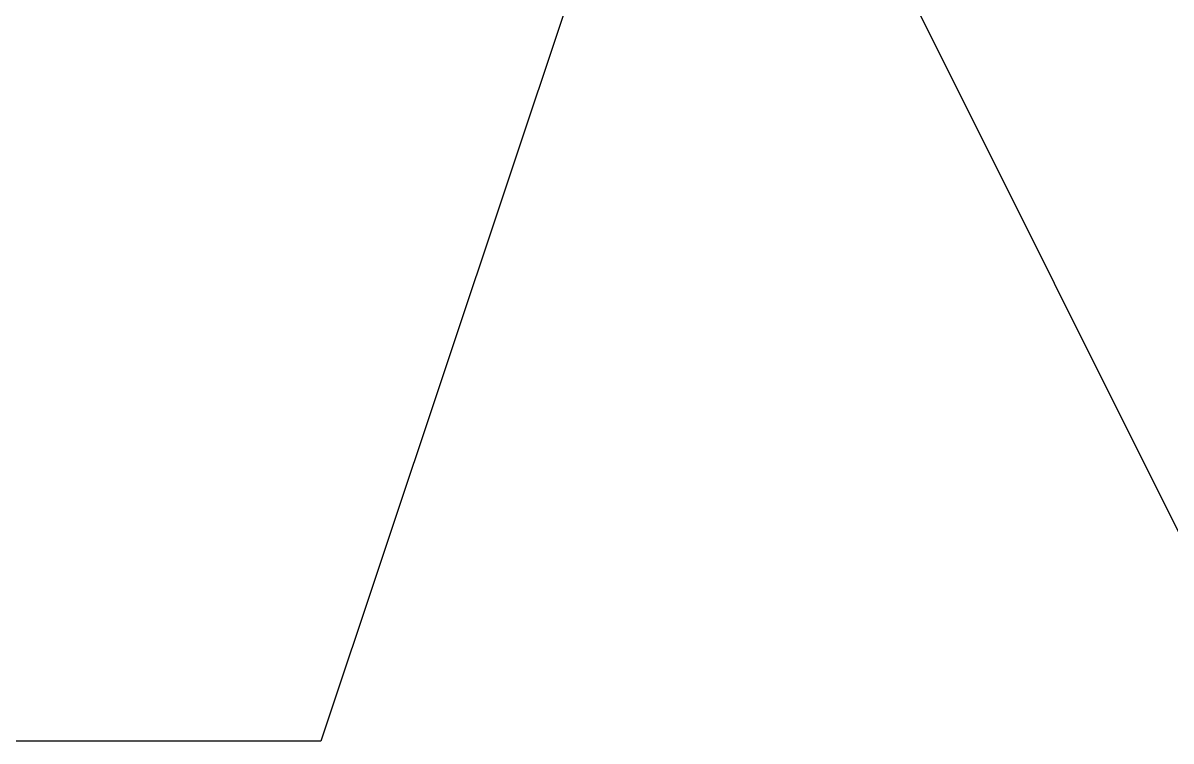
# Model space of a CAD drawing. Header units: metres. Extents: x 71066629 to 71645179, y 84793221 to 85208804.
# Drawn here: x 71257726 to 71270182, y 85011001 to 85018792 of the extents above; entities that cross this region are included whole.
import ezdxf

# ---------------------------------------------------------------- set-up
doc = ezdxf.new("R2010")
doc.units = ezdxf.units.M
doc.header["$LTSCALE"] = 1000
doc.layers.add('G-ANNO-DIMS', color=3, linetype='Continuous')

msp = doc.modelspace()

# ---------------------------------------------------------------- linework, layer by layer
at = {"layer": 'G-ANNO-DIMS'}
for p, q in [((71265142.3856786, 85023531.29465267), (71260956.54319558, 85011000.71556768)), ((71265142.3856786, 85023531.29465267), (71271368.8230478, 85011046.4212996)), ((71260956.54319558, 85011000.71556768), (71248467.86020017, 85011000.71556768))]:
    msp.add_line(p, q, dxfattribs=at)

doc.saveas('drawing.dxf')
